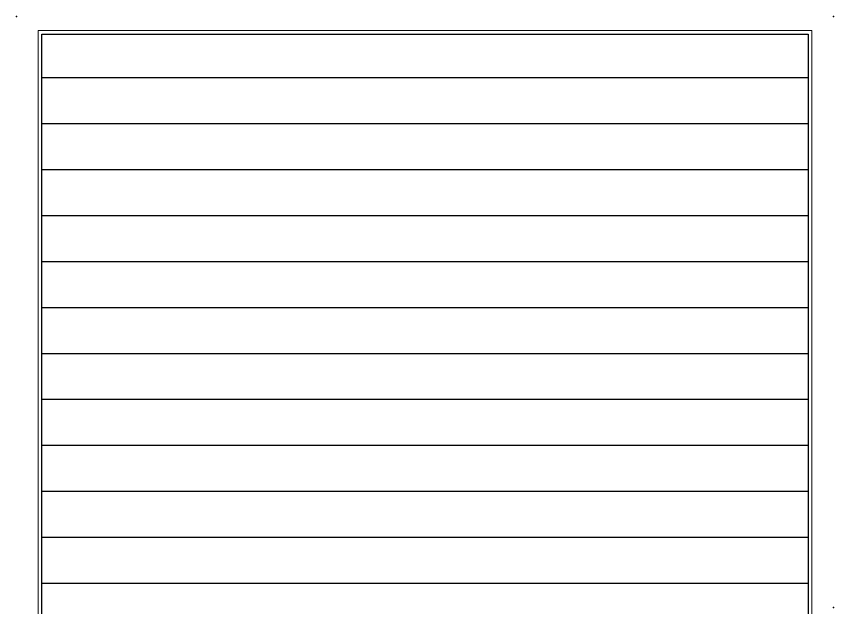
# Model space of a CAD drawing. Header units: millimetres. Extents: x 66 to 852, y 174 to 636.
# Drawn here: x 531.6 to 851.6, y 404.2 to 635.7 of the extents above; entities that cross this region are included whole.
import ezdxf

# ---------------------------------------------------------------- set-up
doc = ezdxf.new("R2010")
doc.units = ezdxf.units.MM
for name, color, linetype in [('BOT_Drill', 6, 'Continuous'), ('TOP_Full_CutOut_45', 5, 'Continuous'), ('TOP_Full_CutOut_90', 7, 'Continuous')]:
    doc.layers.add(name, color=color, linetype=linetype)
doc.layers.add('TOP_Full_CutOut_90_1', color=7, linetype='Continuous', lineweight=18)

msp = doc.modelspace()

# ---------------------------------------------------------------- linework, layer by layer
at = {"layer": 'BOT_Drill'}
for p in [(531.627094, 635.614979), (851.626856, 635.652714), (851.626856, 404.223098)]:
    msp.add_point(p, dxfattribs=at)
at = {"layer": 'TOP_Full_CutOut_45'}
for points in [[(841.627094, 611.614979), (541.627094, 611.614979)], [(841.627094, 593.614979), (541.627094, 593.614979)], [(841.627094, 575.614979), (541.627094, 575.614979)], [(841.627094, 557.614979), (541.627094, 557.614979)], [(841.627094, 539.614979), (541.627094, 539.614979)], [(841.627094, 521.614979), (541.627094, 521.614979)], [(841.627094, 503.614979), (541.627094, 503.614979)], [(841.627094, 485.614979), (541.627094, 485.614979)], [(841.627094, 467.614979), (541.627094, 467.614979)], [(841.627094, 449.614979), (541.627094, 449.614979)], [(841.627094, 431.614979), (541.627094, 431.614979)], [(841.627094, 413.614979), (541.627094, 413.614979)]]:
    msp.add_lwpolyline(points, dxfattribs=at)
at = {"layer": 'TOP_Full_CutOut_90'}
msp.add_lwpolyline([(841.627094, 628.614979), (841.627094, 180.614979), (541.627094, 180.614979), (541.627094, 628.614979)], close=True, dxfattribs=at)
at = {"layer": 'TOP_Full_CutOut_90_1'}
msp.add_lwpolyline([(843.127094, 630.114979), (843.127094, 179.114979), (540.127094, 179.114979), (540.127094, 630.114979)], close=True, dxfattribs=at)

doc.saveas('drawing.dxf')
